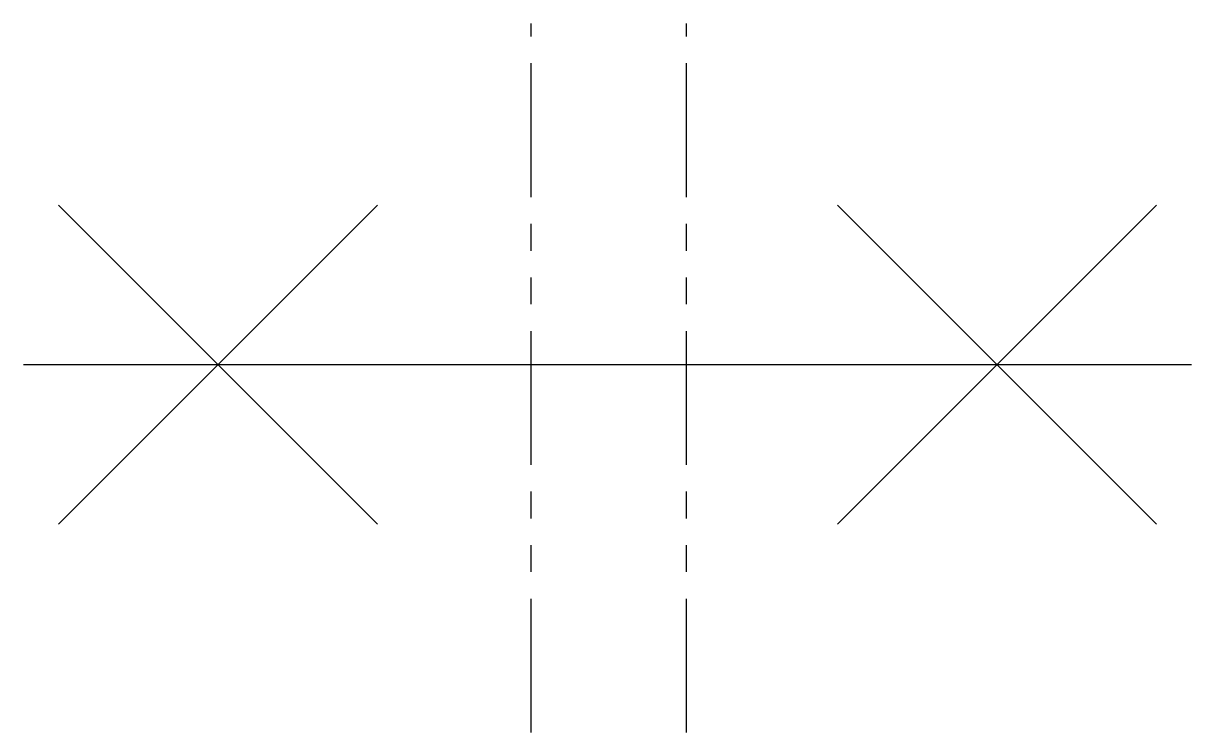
# Model space of a CAD drawing. Extents: x -20306.7 to -20279.4, y -11919.7 to -11903.2.
import ezdxf

# ---------------------------------------------------------------- set-up
doc = ezdxf.new("R2010")
doc.units = 0
doc.header["$MEASUREMENT"] = 0
doc.linetypes.add('PHANTOM2', pattern=[1.25, 0.625, -0.125, 0.125, -0.125, 0.125, -0.125])
doc.layers.add('1', color=7, linetype='CONTINUOUS')

msp = doc.modelspace()

# ---------------------------------------------------------------- linework, layer by layer
at = {"layer": '1', "color": 1, "linetype": 'PHANTOM2', "ltscale": 5}
for p, q in [((-20294.799, -11919.732), (-20294.799, -11903.176)), ((-20291.172, -11919.732), (-20291.172, -11903.176))]:
    msp.add_line(p, q, dxfattribs=at)
at = {"layer": '1', "color": 2}
for p, q in [((-20298.388, -11907.417), (-20305.838, -11914.868)), ((-20298.388, -11914.868), (-20305.838, -11907.417)), ((-20280.193, -11914.868), (-20287.643, -11907.417)), ((-20280.193, -11907.417), (-20287.643, -11914.868)), ((-20306.662, -11911.142), (-20279.369, -11911.142))]:
    msp.add_line(p, q, dxfattribs=at)

doc.saveas('drawing.dxf')
